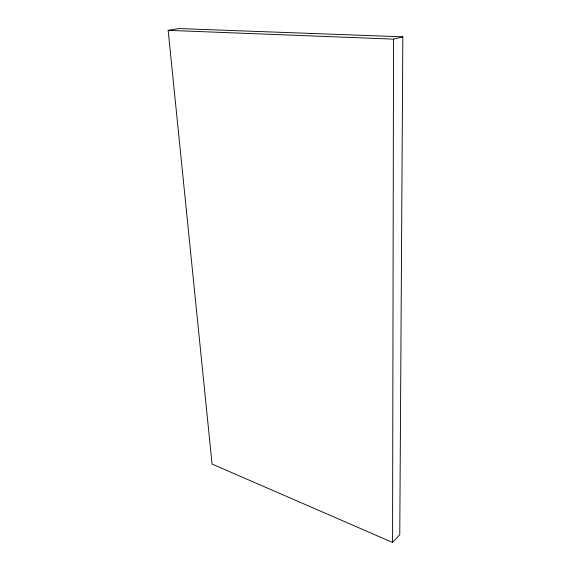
<?xml version="1.0" encoding="UTF-8"?>
<svg xmlns="http://www.w3.org/2000/svg" width="571" height="571" viewBox="0 0 571 571"><rect width="100%" height="100%" fill="white"/><g stroke="black" fill="none" stroke-linecap="round" stroke-linejoin="round"><path stroke-width="0.86" d="M392.57 542.45L393.533 39.135L402.848 36.837L399.771 534.627L392.57 542.45L212.062 464.037L168.152 30.334L178.737 28.55L402.848 36.837M168.152 30.334L393.533 39.135"/></g></svg>
